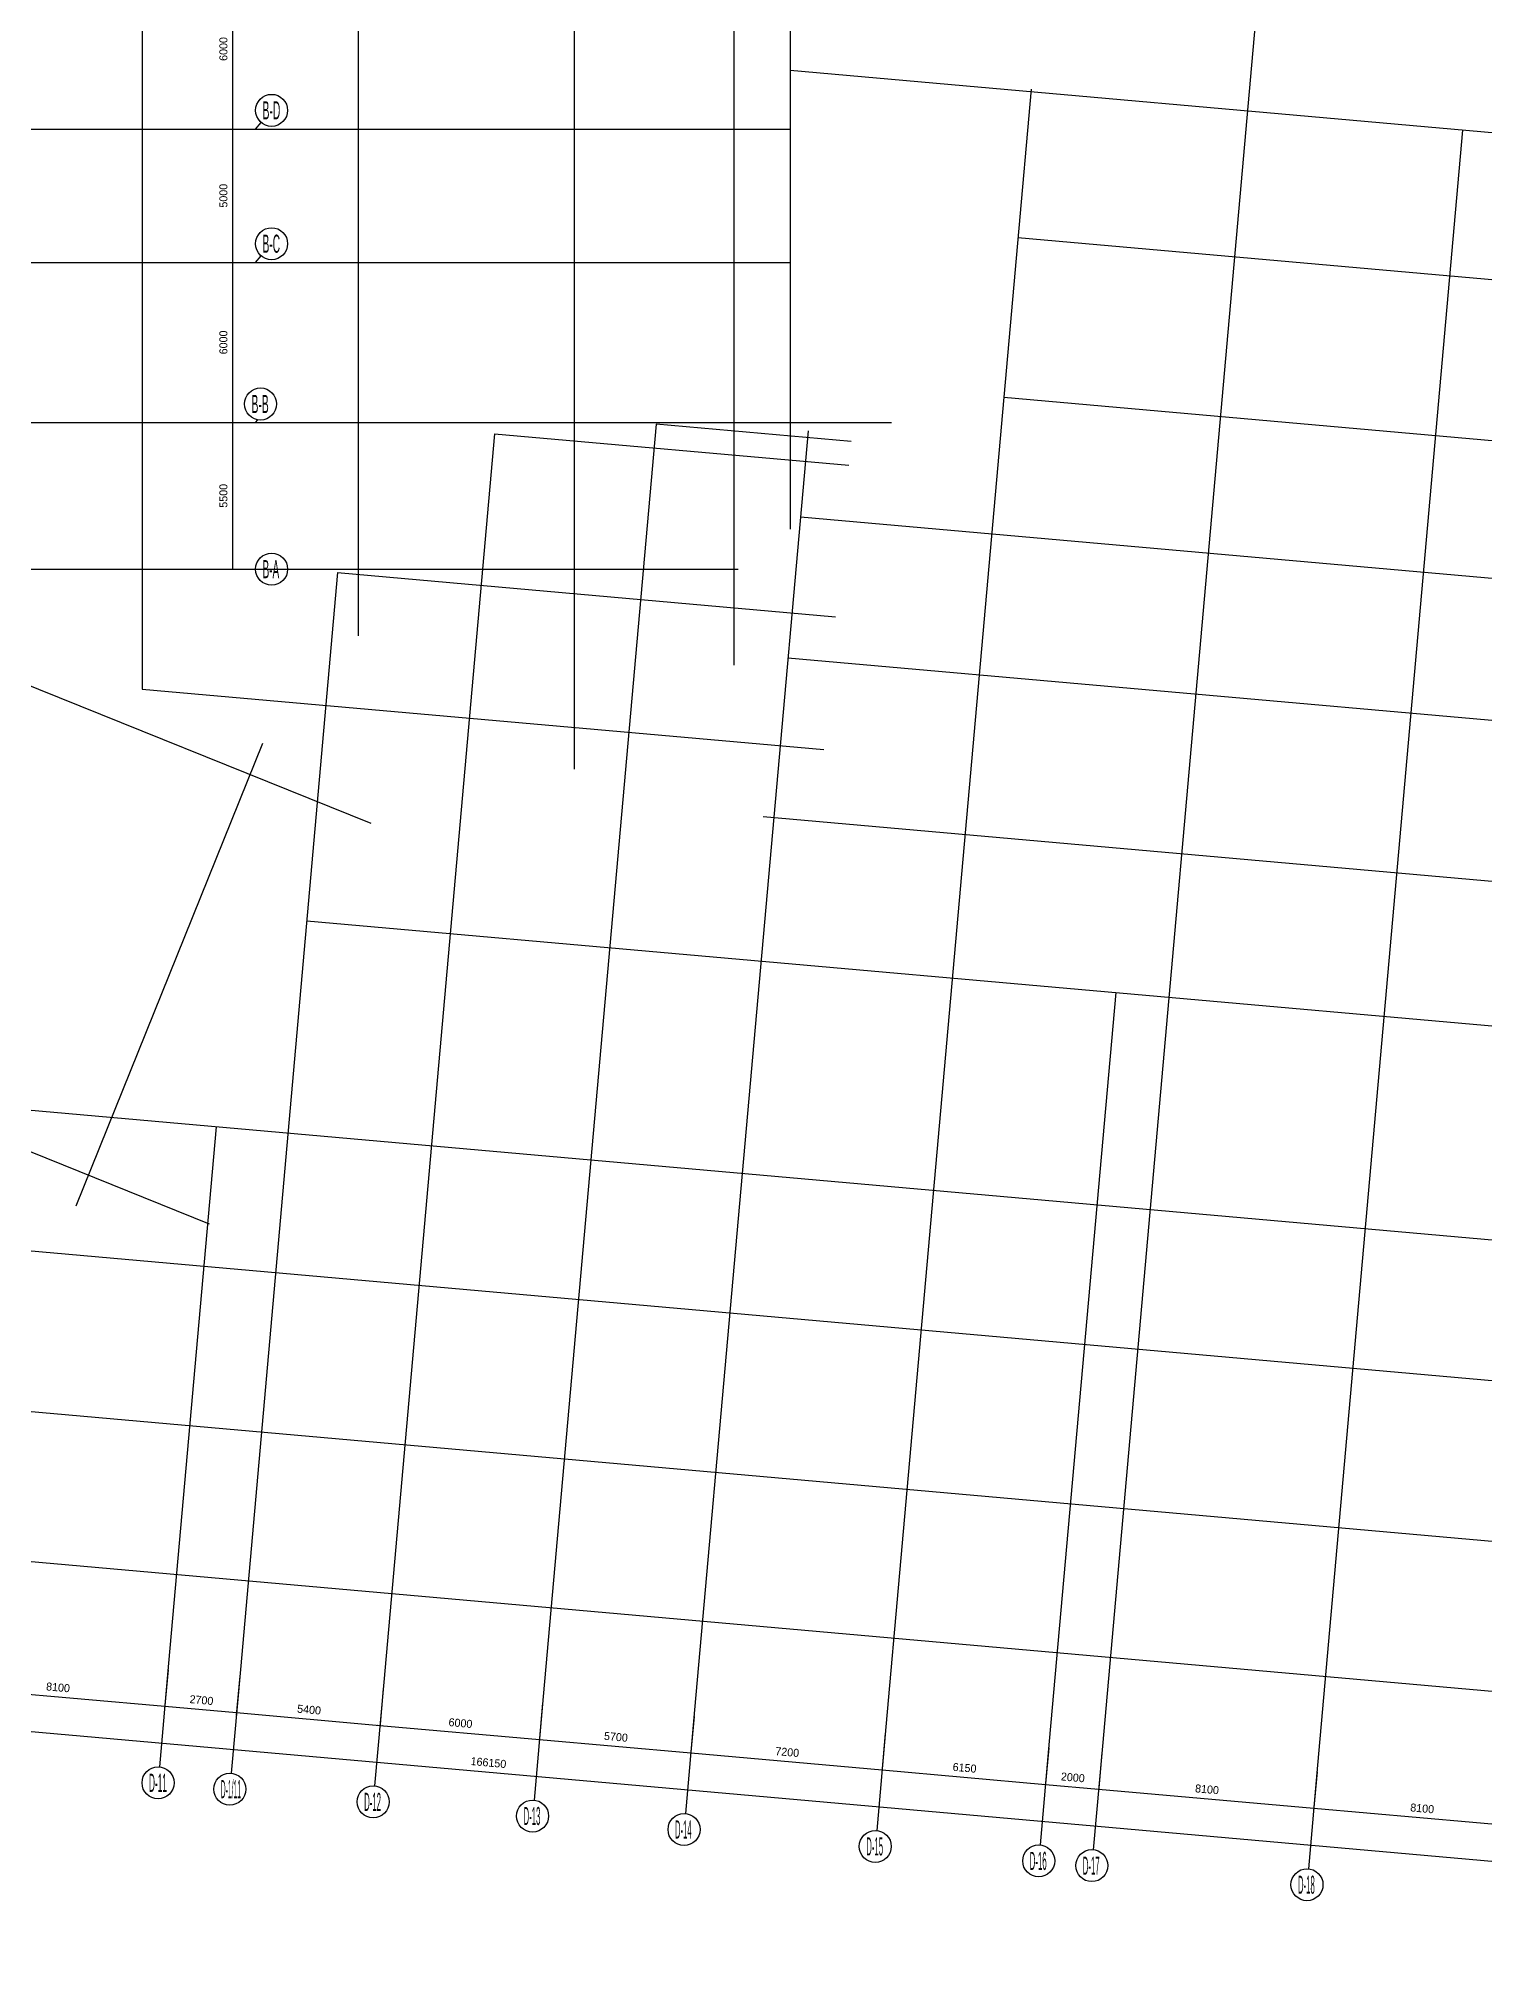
# Model space of a CAD drawing. Extents: x 25452 to 377797, y -68211 to 223293.
# Drawn here: x 114598 to 168806, y 15837 to 88251 of the extents above; entities that cross this region are included whole.
import ezdxf

# ---------------------------------------------------------------- set-up
doc = ezdxf.new("R2010")
doc.units = 0
doc.header["$LTSCALE"] = 100
doc.layers.add('dote', color=253, linetype='Continuous')
doc.layers.add('Z-AXIS', color=3, linetype='Continuous')
doc.styles.add('汉字', font='汉字')
doc.dimstyles.get("Standard").update_dxf_attribs({"dimtxt": 300, "dimasz": 100, "dimexe": 100, "dimexo": 250, "dimgap": 100, "dimtad": 0, "dimtoh": 1, "dimdec": 0, "dimzin": 0, "dimdsep": 46, "dimcen": 0.09, "dimclre": 7, "dimclrt": 7, "dimadec": 3, "dimazin": 0, "dimtfac": 1, "dimtdec": 4, "dimtofl": 0, "dimtmove": 0, "dimatfit": 3, "dimfxl": 1, "dimtolj": 1, "dimtzin": 0, "dimarcsym": 0})

# ---------------------------------------------------------------- blocks, each defined once
blk = doc.blocks.new('*D159')
at = {"layer": 'Z-AXIS', "color": 7, "linetype": 'ByBlock', "lineweight": -2}
for p, q in [((122139, 26864), (122009, 25399)), ((127518, 26387), (127388, 24922))]:
    blk.add_line(p, q, dxfattribs=at)
at = {"layer": 'Z-AXIS', "color": 0, "linetype": 'ByBlock', "lineweight": -2}
blk.add_line((122018, 25499), (127397, 25022), dxfattribs=at)
for points in [[(122018, 25499), (122119, 25507), (122116, 25474)], [(127397, 25022), (127296, 25014), (127299, 25047)]]:
    blk.add_solid(points, dxfattribs=at)
at = {"layer": 'Z-AXIS', "color": 7, "linetype": 'Continuous', "lineweight": -2, "insert": (124739, 25609), "char_height": 300, "width": 785, "attachment_point": 5, "rotation": 354.93165, "style": '汉字'}
blk.add_mtext('5400', dxfattribs=at)
blk = doc.blocks.new('*D8')
at = {"layer": 'Z-AXIS', "color": 7, "linetype": 'ByBlock', "lineweight": -2}
for p, q in [((48927, 33358), (48675, 30516)), ((214427, 18679), (214175, 15837))]:
    blk.add_line(p, q, dxfattribs=at)
at = {"layer": 'Z-AXIS', "color": 0, "linetype": 'ByBlock', "lineweight": -2}
blk.add_line((48684, 30615), (214184, 15937), dxfattribs=at)
for points in [[(48684, 30615), (48785, 30623), (48782, 30590)], [(214184, 15937), (214083, 15929), (214086, 15962)]]:
    blk.add_solid(points, dxfattribs=at)
at = {"layer": 'Z-AXIS', "color": 7, "linetype": 'Continuous', "lineweight": -2, "insert": (131465, 23625), "char_height": 300, "width": 1101.67, "attachment_point": 5, "rotation": 354.93165, "style": '汉字'}
blk.add_mtext('166150', dxfattribs=at)
blk = doc.blocks.new('*D78')
at = {"layer": 'Z-AXIS', "color": 7, "linetype": 'ByBlock', "lineweight": -2}
for p, q in [((111382, 27819), (111252, 26354)), ((119450, 27103), (119320, 25638))]:
    blk.add_line(p, q, dxfattribs=at)
at = {"layer": 'Z-AXIS', "color": 0, "linetype": 'ByBlock', "lineweight": -2}
blk.add_line((111261, 26453), (119329, 25738), dxfattribs=at)
for points in [[(111261, 26453), (111362, 26461), (111359, 26428)], [(119329, 25738), (119228, 25730), (119231, 25763)]]:
    blk.add_solid(points, dxfattribs=at)
at = {"layer": 'Z-AXIS', "color": 7, "linetype": 'Continuous', "lineweight": -2, "insert": (115326, 26444), "char_height": 300, "width": 775, "attachment_point": 5, "rotation": 354.93165, "style": '汉字'}
blk.add_mtext('8100', dxfattribs=at)
blk = doc.blocks.new('*D131')
at = {"layer": 'Z-AXIS', "color": 7, "linetype": 'ByBlock', "lineweight": -2}
for p, q in [((119450, 27103), (119320, 25638)), ((122139, 26864), (122009, 25399))]:
    blk.add_line(p, q, dxfattribs=at)
at = {"layer": 'Z-AXIS', "color": 0, "linetype": 'ByBlock', "lineweight": -2}
blk.add_line((119329, 25738), (122018, 25499), dxfattribs=at)
for points in [[(119329, 25738), (119430, 25745), (119427, 25712)], [(122018, 25499), (121917, 25491), (121920, 25524)]]:
    blk.add_solid(points, dxfattribs=at)
at = {"layer": 'Z-AXIS', "color": 7, "linetype": 'Continuous', "lineweight": -2, "insert": (120704, 25967), "char_height": 300, "width": 780, "attachment_point": 5, "rotation": 354.93165, "style": '汉字'}
blk.add_mtext('2700', dxfattribs=at)
blk = doc.blocks.new('_AXISO')
blk.add_circle((0, 0), 0.5)
blk = doc.blocks.new('*D138')
at = {"layer": 'Z-AXIS', "color": 7, "linetype": 'ByBlock', "lineweight": -2}
for p, q in [((146344, 24718), (146214, 23253)), ((152470, 24174), (152340, 22709))]:
    blk.add_line(p, q, dxfattribs=at)
at = {"layer": 'Z-AXIS', "color": 0, "linetype": 'ByBlock', "lineweight": -2}
blk.add_line((146223, 23352), (152349, 22809), dxfattribs=at)
for points in [[(146223, 23352), (146324, 23360), (146321, 23327)], [(152349, 22809), (152248, 22801), (152251, 22834)]]:
    blk.add_solid(points, dxfattribs=at)
at = {"layer": 'Z-AXIS', "color": 7, "linetype": 'Continuous', "lineweight": -2, "insert": (149317, 23429), "char_height": 300, "width": 765, "attachment_point": 5, "rotation": 354.93165, "style": '汉字'}
blk.add_mtext('6150', dxfattribs=at)
blk = doc.blocks.new('*D190')
at = {"layer": 'Z-AXIS', "color": 7, "linetype": 'ByBlock', "lineweight": -2}
for p, q in [((133495, 25857), (133365, 24392)), ((139173, 25354), (139043, 23889))]:
    blk.add_line(p, q, dxfattribs=at)
at = {"layer": 'Z-AXIS', "color": 0, "linetype": 'ByBlock', "lineweight": -2}
blk.add_line((133374, 24492), (139051, 23988), dxfattribs=at)
for points in [[(133374, 24492), (133475, 24500), (133472, 24466)], [(139051, 23988), (138950, 23981), (138953, 24014)]]:
    blk.add_solid(points, dxfattribs=at)
at = {"layer": 'Z-AXIS', "color": 7, "linetype": 'Continuous', "lineweight": -2, "insert": (136244, 24589), "char_height": 300, "width": 780, "attachment_point": 5, "rotation": 354.93165, "style": '汉字'}
blk.add_mtext('5700', dxfattribs=at)
blk = doc.blocks.new('*D33')
at = {"layer": 'Z-AXIS', "color": 7, "linetype": 'ByBlock', "lineweight": -2}
for p, q in [((127518, 26387), (127388, 24922)), ((133495, 25857), (133365, 24392))]:
    blk.add_line(p, q, dxfattribs=at)
at = {"layer": 'Z-AXIS', "color": 0, "linetype": 'ByBlock', "lineweight": -2}
blk.add_line((127397, 25022), (133374, 24492), dxfattribs=at)
for points in [[(127397, 25022), (127498, 25030), (127495, 24997)], [(133374, 24492), (133273, 24484), (133276, 24517)]]:
    blk.add_solid(points, dxfattribs=at)
at = {"layer": 'Z-AXIS', "color": 7, "linetype": 'Continuous', "lineweight": -2, "insert": (130416, 25106), "char_height": 300, "width": 770, "attachment_point": 5, "rotation": 354.93165, "style": '汉字'}
blk.add_mtext('6000', dxfattribs=at)
blk = doc.blocks.new('*D84')
at = {"layer": 'Z-AXIS', "color": 7, "linetype": 'ByBlock', "lineweight": -2}
for p, q in [((139173, 25354), (139043, 23889)), ((146344, 24718), (146214, 23253))]:
    blk.add_line(p, q, dxfattribs=at)
at = {"layer": 'Z-AXIS', "color": 0, "linetype": 'ByBlock', "lineweight": -2}
blk.add_line((139051, 23988), (146223, 23352), dxfattribs=at)
for points in [[(139051, 23988), (139153, 23996), (139150, 23963)], [(146223, 23352), (146122, 23345), (146125, 23378)]]:
    blk.add_solid(points, dxfattribs=at)
at = {"layer": 'Z-AXIS', "color": 7, "linetype": 'Continuous', "lineweight": -2, "insert": (142668, 24019), "char_height": 300, "width": 780, "attachment_point": 5, "rotation": 354.93165, "style": '汉字'}
blk.add_mtext('7200', dxfattribs=at)
blk = doc.blocks.new('*D115')
at = {"layer": 'Z-AXIS', "color": 7, "linetype": 'ByBlock', "lineweight": -2}
for p, q in [((162531, 23282), (162401, 21817)), ((170599, 22566), (170469, 21101))]:
    blk.add_line(p, q, dxfattribs=at)
at = {"layer": 'Z-AXIS', "color": 0, "linetype": 'ByBlock', "lineweight": -2}
blk.add_line((162410, 21917), (170478, 21201), dxfattribs=at)
for points in [[(162410, 21917), (162511, 21924), (162508, 21891)], [(170478, 21201), (170377, 21193), (170380, 21226)]]:
    blk.add_solid(points, dxfattribs=at)
at = {"layer": 'Z-AXIS', "color": 7, "linetype": 'Continuous', "lineweight": -2, "insert": (166475, 21908), "char_height": 300, "width": 775, "attachment_point": 5, "rotation": 354.93165, "style": '汉字'}
blk.add_mtext('8100', dxfattribs=at)
blk = doc.blocks.new('*D166')
at = {"layer": 'Z-AXIS', "color": 7, "linetype": 'ByBlock', "lineweight": -2}
for p, q in [((152470, 24174), (152340, 22709)), ((154463, 23998), (154333, 22533))]:
    blk.add_line(p, q, dxfattribs=at)
at = {"layer": 'Z-AXIS', "color": 0, "linetype": 'ByBlock', "lineweight": -2}
blk.add_line((152349, 22809), (154341, 22632), dxfattribs=at)
for points in [[(152349, 22809), (152450, 22817), (152447, 22784)], [(154341, 22632), (154240, 22624), (154243, 22658)]]:
    blk.add_solid(points, dxfattribs=at)
at = {"layer": 'Z-AXIS', "color": 7, "linetype": 'Continuous', "lineweight": -2, "insert": (153376, 23069), "char_height": 300, "width": 780, "attachment_point": 5, "rotation": 354.93165, "style": '汉字'}
blk.add_mtext('2000', dxfattribs=at)
blk = doc.blocks.new('*D11')
at = {"layer": 'Z-AXIS', "color": 7, "linetype": 'ByBlock', "lineweight": -2}
for p, q in [((154463, 23998), (154333, 22533)), ((162531, 23282), (162401, 21817))]:
    blk.add_line(p, q, dxfattribs=at)
at = {"layer": 'Z-AXIS', "color": 0, "linetype": 'ByBlock', "lineweight": -2}
blk.add_line((154341, 22632), (162410, 21917), dxfattribs=at)
for points in [[(154341, 22632), (154443, 22640), (154440, 22607)], [(162410, 21917), (162309, 21909), (162312, 21942)]]:
    blk.add_solid(points, dxfattribs=at)
at = {"layer": 'Z-AXIS', "color": 7, "linetype": 'Continuous', "lineweight": -2, "insert": (158407, 22623), "char_height": 300, "width": 775, "attachment_point": 5, "rotation": 354.93165, "style": '汉字'}
blk.add_mtext('8100', dxfattribs=at)
blk = doc.blocks.new('*D9')
at = {"layer": 'Z-AXIS', "color": 7, "linetype": 'ByBlock', "lineweight": -2}
for p, q in [((120866, 73863), (121977, 73863)), ((120866, 68363), (121977, 68363))]:
    blk.add_line(p, q, dxfattribs=at)
at = {"layer": 'Z-AXIS', "color": 0, "linetype": 'ByBlock', "lineweight": -2}
blk.add_line((121877, 68363), (121877, 73863), dxfattribs=at)
for points in [[(121877, 73863), (121894, 73763), (121860, 73763)], [(121877, 68363), (121860, 68463), (121894, 68463)]]:
    blk.add_solid(points, dxfattribs=at)
at = {"layer": 'Z-AXIS', "color": 7, "linetype": 'Continuous', "lineweight": -2, "insert": (121527, 71113), "char_height": 300, "width": 780, "attachment_point": 5, "rotation": 90, "style": '汉字'}
blk.add_mtext('5500', dxfattribs=at)
blk = doc.blocks.new('*D59')
at = {"layer": 'Z-AXIS', "color": 7, "linetype": 'ByBlock', "lineweight": -2}
for p, q in [((120866, 79863), (121977, 79863)), ((120866, 73863), (121977, 73863))]:
    blk.add_line(p, q, dxfattribs=at)
at = {"layer": 'Z-AXIS', "color": 0, "linetype": 'ByBlock', "lineweight": -2}
blk.add_line((121877, 73863), (121877, 79863), dxfattribs=at)
for points in [[(121877, 79863), (121894, 79763), (121860, 79763)], [(121877, 73863), (121860, 73963), (121894, 73963)]]:
    blk.add_solid(points, dxfattribs=at)
at = {"layer": 'Z-AXIS', "color": 7, "linetype": 'Continuous', "lineweight": -2, "insert": (121527, 76863), "char_height": 300, "width": 770, "attachment_point": 5, "rotation": 90, "style": '汉字'}
blk.add_mtext('6000', dxfattribs=at)
blk = doc.blocks.new('*D108')
at = {"layer": 'Z-AXIS', "color": 7, "linetype": 'ByBlock', "lineweight": -2}
for p, q in [((120866, 84863), (121977, 84863)), ((120866, 79863), (121977, 79863))]:
    blk.add_line(p, q, dxfattribs=at)
at = {"layer": 'Z-AXIS', "color": 0, "linetype": 'ByBlock', "lineweight": -2}
blk.add_line((121877, 79863), (121877, 84863), dxfattribs=at)
for points in [[(121877, 84863), (121894, 84763), (121860, 84763)], [(121877, 79863), (121860, 79963), (121894, 79963)]]:
    blk.add_solid(points, dxfattribs=at)
at = {"layer": 'Z-AXIS', "color": 7, "linetype": 'Continuous', "lineweight": -2, "insert": (121527, 82363), "char_height": 300, "width": 780, "attachment_point": 5, "rotation": 90, "style": '汉字'}
blk.add_mtext('5000', dxfattribs=at)
blk = doc.blocks.new('*D158')
at = {"layer": 'Z-AXIS', "color": 7, "linetype": 'ByBlock', "lineweight": -2}
for p, q in [((120866, 90863), (121977, 90863)), ((120866, 84863), (121977, 84863))]:
    blk.add_line(p, q, dxfattribs=at)
at = {"layer": 'Z-AXIS', "color": 0, "linetype": 'ByBlock', "lineweight": -2}
blk.add_line((121877, 84863), (121877, 90863), dxfattribs=at)
for points in [[(121877, 90863), (121894, 90763), (121860, 90763)], [(121877, 84863), (121860, 84963), (121894, 84963)]]:
    blk.add_solid(points, dxfattribs=at)
at = {"layer": 'Z-AXIS', "color": 7, "linetype": 'Continuous', "lineweight": -2, "insert": (121527, 87863), "char_height": 300, "width": 770, "attachment_point": 5, "rotation": 90, "style": '汉字'}
blk.add_mtext('6000', dxfattribs=at)

msp = doc.modelspace()

# ---------------------------------------------------------------- linework, layer by layer
at = {"layer": 'dote'}
for p, q in [((118477.6, 218687.9), (118477.6, 63864)), ((126578, 218688), (126578, 65862.7)), ((134678, 218688), (134678, 60862.7)), ((140678, 64763.2), (140678, 129562.7)), ((142778, 127262.7), (142778, 69862.7)), ((160468.3, 91713.3), (154484.6, 24246.7)), ((222375.4, 79998.3), (142777.6, 87057.9)), ((151811.2, 86357.1), (146366.5, 24966.7)), ((80077.6, 84862.7), (142777.6, 84862.7)), ((167988.9, 84821.9), (162552.9, 23531.1)), ((221889.5, 74519.8), (151316.5, 80779)), ((80077.6, 79862.7), (142777.6, 79862.7)), ((127065.5, 58831.6), (85472.6, 75597.9)), ((221359.4, 68543.3), (150786.5, 74802.5)), ((89777.2, 73862.7), (146578, 73862.7)), ((131690.9, 73434.1), (127540.4, 26636.4)), ((131690.9, 73434.1), (144978.5, 72255.6)), ((137747, 73800.5), (133516.9, 26106.3)), ((145058, 73152.1), (137747, 73800.5)), ((143446.8, 73546), (139194.6, 25602.7)), ((220904.5, 63413.4), (143159.6, 70308.7)), ((90378, 68362.7), (140829, 68362.7)), ((125808.5, 68233.5), (122161.5, 27113.4)), ((125808.5, 68233.5), (144474.9, 66577.9)), ((220436.2, 58134.2), (142691.4, 65029.4)), ((118477.6, 63864), (144033.2, 61597.5)), ((116008.7, 44494.6), (123000.5, 61839.6)), ((121008.8, 43806.4), (79416.8, 60572.4)), ((141762.9, 59088.2), (219906.2, 52157.6)), ((124651.1, 55184.7), (219429.1, 46778.7)), ((218722.4, 38810), (50731.8, 53709.3)), ((154982.1, 52494.6), (152492.4, 24423.4)), ((218258.6, 33580.5), (58336.3, 47764.2)), ((121255, 47454.5), (119472, 27352)), ((217728.5, 27604), (44456.4, 42971.7)), ((217233.8, 22025.9), (51531.5, 36722.2))]:
    msp.add_line(p, q, dxfattribs=at)
at = {"layer": 'Z-AXIS'}
for p, q in [((120865.6, 84862.7), (122733.2, 84862.7)), ((122733.2, 84862.7), (122942.7, 85107.2)), ((120865.6, 79862.7), (122733.2, 79862.7)), ((122733.2, 79862.7), (122942.7, 80107.2)), ((120865.6, 73862.7), (122733.2, 73862.7)), ((122733.2, 73862.7), (122819.2, 73963.1)), ((120865.6, 68362.7), (122733.2, 68362.7)), ((119472, 27352), (119127.4, 23466.3)), ((122161.5, 27113.4), (121816.9, 23227.8)), ((127540.4, 26636.4), (127195.7, 22750.7)), ((133516.9, 26106.3), (133172.3, 22220.7)), ((139194.6, 25602.7), (138850, 21717.1)), ((146366.5, 24966.7), (146021.9, 21081)), ((152492.4, 24423.4), (152147.8, 20537.7)), ((154484.6, 24246.7), (154140, 20361)), ((162552.9, 23531.1), (162208.3, 19645.4))]:
    msp.add_line(p, q, dxfattribs=at)

# ---------------------------------------------------------------- block references
ref = msp.add_blockref('_AXISO', (123333.2, 85562.7), dxfattribs=dict(at, xscale=1199.999999999997, yscale=1200, rotation=359.9996457873846))
ref.add_attrib('A', 'B-D', (122993.7, 85223.3), dxfattribs={"height": 678.82, "style": '汉字', "width": 0.42623})
ref = msp.add_blockref('_AXISO', (123333.2, 80562.7), dxfattribs=dict(at, xscale=1199.999999999997, yscale=1200, rotation=359.9996457873846))
ref.add_attrib('A', 'B-C', (122993.7, 80223.3), dxfattribs={"height": 678.82, "style": '汉字', "width": 0.419355})
ref = msp.add_blockref('_AXISO', (122919.8, 74554.7), dxfattribs=dict(at, xscale=1199.999999999997, yscale=1200, rotation=359.9996457873846))
ref.add_attrib('A', 'B-B', (122580.4, 74215.2), dxfattribs={"height": 678.82, "style": '汉字', "width": 0.42623})
ref = msp.add_blockref('_AXISO', (123333.2, 68362.7), dxfattribs=dict(at, xscale=1199.999999999997, yscale=1200, rotation=359.9996457873846))
ref.add_attrib('A', 'B-A', (122993.7, 68023.3), dxfattribs={"height": 678.82, "style": '汉字', "width": 0.412698})
ref = msp.add_blockref('_AXISO', (119074.4, 22868.7), dxfattribs=dict(at, xscale=1199.999999999997, yscale=1200, rotation=359.9996457873818))
ref.add_attrib('A', 'D-11', (118735, 22529.3), dxfattribs={"height": 678.82, "style": '汉字', "width": 0.342105})
ref = msp.add_blockref('_AXISO', (121763.9, 22630.1), dxfattribs=dict(at, xscale=1199.999999999997, yscale=1200, rotation=359.9996457873818))
ref.add_attrib('A', 'D-1/11', (121424.4, 22290.7), dxfattribs={"height": 678.82, "style": '汉字', "width": 0.224138})
ref = msp.add_blockref('_AXISO', (127142.7, 22153.1), dxfattribs=dict(at, xscale=1199.999999999997, yscale=1200, rotation=359.9996457873818))
ref.add_attrib('A', 'D-12', (126803.3, 21813.7), dxfattribs={"height": 678.82, "style": '汉字', "width": 0.320988})
ref = msp.add_blockref('_AXISO', (133119.3, 21623), dxfattribs=dict(at, xscale=1199.999999999997, yscale=1200, rotation=359.9996457873818))
ref.add_attrib('A', 'D-13', (132779.9, 21283.6), dxfattribs={"height": 678.82, "style": '汉字', "width": 0.320988})
ref = msp.add_blockref('_AXISO', (138797, 21119.5), dxfattribs=dict(at, xscale=1199.999999999997, yscale=1200, rotation=359.9996457873818))
ref.add_attrib('A', 'D-14', (138457.6, 20780), dxfattribs={"height": 678.82, "style": '汉字', "width": 0.317073})
ref = msp.add_blockref('_AXISO', (145968.8, 20483.4), dxfattribs=dict(at, xscale=1199.999999999997, yscale=1200, rotation=359.9996457873818))
ref.add_attrib('A', 'D-15', (145629.4, 20144), dxfattribs={"height": 678.82, "style": '汉字', "width": 0.320988})
ref = msp.add_blockref('_AXISO', (152094.8, 19940.1), dxfattribs=dict(at, xscale=1199.999999999997, yscale=1200, rotation=359.9996457873818))
ref.add_attrib('A', 'D-16', (151755.4, 19600.7), dxfattribs={"height": 678.82, "style": '汉字', "width": 0.325})
ref = msp.add_blockref('_AXISO', (154087, 19763.4), dxfattribs=dict(at, xscale=1199.999999999997, yscale=1200, rotation=359.9996457873818))
ref.add_attrib('A', 'D-17', (153747.6, 19424), dxfattribs={"height": 678.82, "style": '汉字', "width": 0.320988})
ref = msp.add_blockref('_AXISO', (162155.3, 19047.8), dxfattribs=dict(at, xscale=1199.999999999997, yscale=1200, rotation=359.9996457873818))
ref.add_attrib('A', 'D-18', (161815.9, 18708.4), dxfattribs={"height": 678.82, "style": '汉字', "width": 0.320988})

# ---------------------------------------------------------------- dimensions: what is measured, and where the dimension line sits
for base, p1, p2, angle, picture, middle in [((121877.1, 90862.7), (120615.6, 84862.7), (120615.6, 90862.7), 90, '*D158', (121527.1, 87862.7)), ((121877.1, 84862.7), (120615.6, 79862.7), (120615.6, 84862.7), 90, '*D108', (121527.1, 82362.7)), ((121877.1, 79862.7), (120615.6, 73862.7), (120615.6, 79862.7), 90, '*D59', (121527.1, 76862.7)), ((121877.1, 73862.7), (120615.6, 68362.7), (120615.6, 73862.7), 90, '*D9', (121527.1, 71112.7)), ((214183.9, 15936.9), (48948.9, 33606.7), (214449.2, 18928.3), 354.931646, '*D8', (131464.7, 23624.7)), ((119328.9, 25737.5), (111403.7, 28067.5), (119472, 27352), 354.931646, '*D78', (115325.6, 26444)), ((122018.3, 25499), (119472, 27352), (122161.5, 27113.4), 354.931646, '*D131', (120704.5, 25966.9)), ((127397.2, 25022), (122161.5, 27113.4), (127540.4, 26636.4), 354.931646, '*D159', (124738.7, 25609.1)), ((133373.7, 24491.9), (127540.4, 26636.4), (133516.9, 26106.3), 354.931646, '*D33', (130416.4, 25105.6)), ((139051.4, 23988.3), (133516.9, 26106.3), (139194.6, 25602.7), 354.931646, '*D190', (136243.5, 24588.7)), ((146223.3, 23352.3), (139194.6, 25602.7), (146366.5, 24966.7), 354.931646, '*D84', (142668.3, 24018.9)), ((152349.2, 22808.9), (146366.5, 24966.7), (152492.4, 24423.4), 354.931646, '*D138', (149317.2, 23429.2)), ((154341.4, 22632.3), (152492.4, 24423.4), (154484.6, 24246.7), 354.931646, '*D166', (153376.3, 23069.2)), ((162409.7, 21916.7), (154484.6, 24246.7), (162552.9, 23531.1), 354.931646, '*D11', (158406.5, 22623.1)), ((170478.1, 21201.1), (162552.9, 23531.1), (170621.3, 22815.5), 354.931646, '*D115', (166474.8, 21907.5))]:
    dim = msp.add_linear_dim(base=base, p1=p1, p2=p2, angle=angle, dimstyle='Standard', dxfattribs=at)
    dim.commit()
    dim.dimension.update_dxf_attribs({"geometry": picture, "text_midpoint": middle})

doc.saveas('drawing.dxf')
